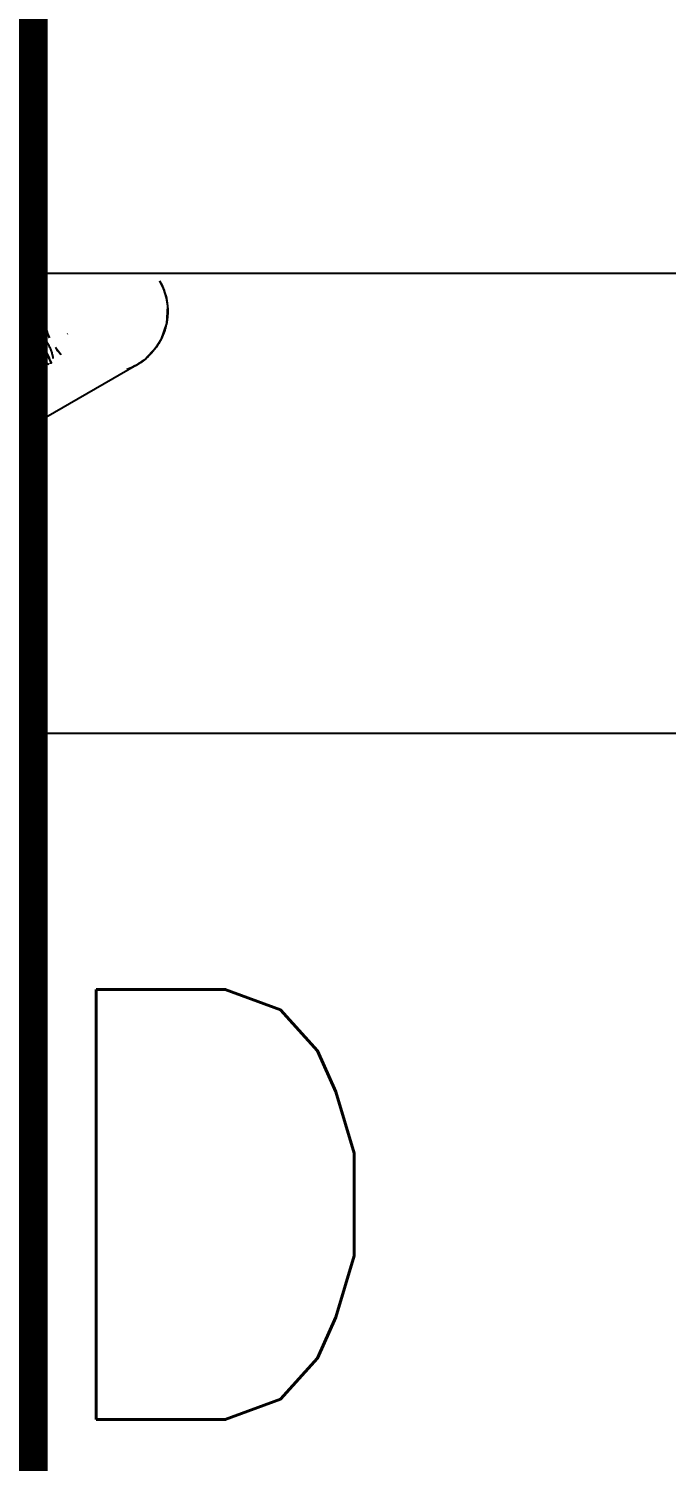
# Model space of a CAD drawing. Header units: millimetres. Extents: x 148480 to 578986, y 39883 to 155062.
# Drawn here: x 252950 to 253247, y 122229 to 122895 of the extents above; entities that cross this region are included whole.
import ezdxf

# ---------------------------------------------------------------- set-up
doc = ezdxf.new("R2010")
doc.units = ezdxf.units.MM
for name, color, linetype in [('HATCH', 8, 'Continuous'), ('Hatch 01_UC', 7, 'Continuous'), ('HVAC-SECTIONS', 7, 'Continuous'), ('I - MODULAR', 44, 'Continuous'), ('Layer4', 6, 'Continuous'), ('M-HVAC VRV PIPE', 4, 'Continuous'), ('M-HVAC-TEXT', 7, 'Continuous')]:
    doc.layers.add(name, color=color, linetype=linetype)
doc.styles.add('R', font='romans.shx')

# ---------------------------------------------------------------- blocks, each defined once
blk = doc.blocks.new('GFC1')
at = {"layer": 'I - MODULAR', "color": 8}
for p, q in [((325531.45, 123731.73), (325590.33, 123765.72)), ((325531.45, 123731.73), (325590.33, 123765.72)), ((325600.99, 123738.85), (325600.8, 123738.64)), ((325600.99, 123738.85), (325600.8, 123738.64)), ((325633.05, 123724.34), (325560.03, 123682.18)), ((325633.05, 123724.34), (325560.03, 123682.18))]:
    blk.add_line(p, q, dxfattribs=at)
at = {"layer": 'I - MODULAR', "color": 8, "linetype": 'Continuous'}
blk.add_lwpolyline([(327657.96, 123766.83), (323757.96, 123766.83), (323757.96, 124366.83), (327657.96, 124366.83)], close=True, dxfattribs=at)
at = {"layer": 'I - MODULAR', "color": 8, "flags": 128}
blk.add_lwpolyline([(325643.72, 123763.52), (325645.61, 123759.54), (325646.81, 123755.65), (325647.42, 123751.73), (325646.95, 123743.58), (325644.27, 123736.04), (325642.17, 123732.63), (325636.49, 123726.66), (325633.05, 123724.35)], dxfattribs=at)
blk.add_lwpolyline([(325643.72, 123763.52), (325645.61, 123759.54), (325646.81, 123755.65), (325647.42, 123751.73), (325646.95, 123743.58), (325644.27, 123736.04), (325642.17, 123732.63), (325636.49, 123726.66), (325633.05, 123724.35)], dxfattribs=at)
at = {"layer": 'I - MODULAR', "color": 8, "extrusion": (0, 0, -1)}
for start_param, end_param in [(2.356194, 2.879793), (2.356194, 2.879793), (3.403392, 6.021386), (3.403392, 6.021386), (1.047198, 2.094395), (1.047198, 2.094395), (0.261799, 0.785398), (0.261799, 0.785398)]:
    blk.add_ellipse((325588.69, 123731.75), major_axis=(4.17, -7.23), ratio=0.173648, start_param=start_param, end_param=end_param, dxfattribs=at)
at = {"layer": 'I - MODULAR', "color": 8}
for points, knots in [([(325643.72, 123763.52), (325645.85, 123759.73), (325647.7, 123753.89), (325647.5, 123746.36), (325646.72, 123742.35), (325645.78, 123739.32), (325644.52, 123736.41), (325642.5, 123732.86), (325639.11, 123728.69), (325635.09, 123725.48), (325631.39, 123723.39), (325629.5, 123722.58), (325628.52, 123722.22)], [-1, -1, -1, -1, -0.8611111, -0.7916667, -0.7569444, -0.7222222, -0.6875, -0.6527778, -0.5833333, -0.5138889, -0.4791667, -0.4444444, -0.4444444, -0.4444444, -0.4444444]), ([(325643.72, 123763.52), (325645.85, 123759.73), (325647.7, 123753.89), (325647.5, 123746.36), (325646.72, 123742.35), (325645.78, 123739.32), (325644.52, 123736.41), (325642.5, 123732.86), (325639.11, 123728.69), (325635.09, 123725.48), (325631.39, 123723.39), (325629.5, 123722.58), (325628.52, 123722.22)], [-1, -1, -1, -1, -0.8611111, -0.7916667, -0.7569444, -0.7222222, -0.6875, -0.6527778, -0.5833333, -0.5138889, -0.4791667, -0.4444444, -0.4444444, -0.4444444, -0.4444444]), ([(325643.72, 123763.52), (325645.42, 123760.49), (325647.12, 123755.87), (325647.65, 123749.15), (325647.21, 123744.16), (325645.85, 123739.29), (325643.72, 123734.73), (325640.8, 123730.65), (325637.26, 123727.1), (325633.14, 123724.24), (325630.1, 123722.8), (325628.53, 123722.22)], [-1, -1, -1, -1, -0.8888889, -0.8333333, -0.7777778, -0.7222222, -0.6666667, -0.6111111, -0.5555556, -0.5, -0.4444444, -0.4444444, -0.4444444, -0.4444444]), ([(325643.72, 123763.52), (325645.42, 123760.49), (325647.12, 123755.87), (325647.65, 123749.15), (325647.21, 123744.16), (325645.85, 123739.29), (325643.72, 123734.73), (325640.8, 123730.65), (325637.26, 123727.1), (325633.14, 123724.24), (325630.1, 123722.8), (325628.53, 123722.22)], [-1, -1, -1, -1, -0.8888889, -0.8333333, -0.7777778, -0.7222222, -0.6666667, -0.6111111, -0.5555556, -0.5, -0.4444444, -0.4444444, -0.4444444, -0.4444444]), ([(325585.72, 123738.71), (325585.78, 123738.59), (325585.91, 123738.32), (325586.18, 123737.85), (325586.51, 123737.32), (325586.88, 123736.73), (325587.29, 123736.09), (325587.88, 123735.17), (325588.67, 123733.91), (325589.31, 123732.83), (325589.63, 123732.29)], [-0.7142857, -0.7142857, -0.7142857, -0.7142857, -0.6428571, -0.5714286, -0.5, -0.4285714, -0.3571429, -0.2857143, -0.1428571, 0, 0, 0, 0]), ([(325585.72, 123738.71), (325585.78, 123738.59), (325585.91, 123738.32), (325586.18, 123737.85), (325586.51, 123737.32), (325586.88, 123736.73), (325587.29, 123736.09), (325587.88, 123735.17), (325588.67, 123733.91), (325589.31, 123732.83), (325589.63, 123732.29)], [-0.7142857, -0.7142857, -0.7142857, -0.7142857, -0.6428571, -0.5714286, -0.5, -0.4285714, -0.3571429, -0.2857143, -0.1428571, 0, 0, 0, 0]), ([(325592.14, 123733.74), (325591.82, 123734.28), (325591.14, 123735.34), (325590.19, 123736.51), (325589.42, 123737.32), (325588.85, 123737.87), (325588.29, 123738.35), (325587.75, 123738.76), (325587.25, 123739.09), (325586.65, 123739.44), (325586.28, 123739.59), (325586.09, 123739.64)], [-1, -1, -1, -1, -0.8571429, -0.7142857, -0.6428571, -0.5714286, -0.5, -0.4285714, -0.3571429, -0.2857143, -0.1428571, -0.1428571, -0.1428571, -0.1428571]), ([(325592.14, 123733.74), (325591.82, 123734.28), (325591.14, 123735.34), (325590.19, 123736.51), (325589.42, 123737.32), (325588.85, 123737.87), (325588.29, 123738.35), (325587.75, 123738.76), (325587.25, 123739.09), (325586.65, 123739.44), (325586.28, 123739.59), (325586.09, 123739.64)], [-1, -1, -1, -1, -0.8571429, -0.7142857, -0.6428571, -0.5714286, -0.5, -0.4285714, -0.3571429, -0.2857143, -0.1428571, -0.1428571, -0.1428571, -0.1428571]), ([(325589.63, 123732.29), (325589.94, 123731.74), (325590.56, 123730.65), (325591.25, 123729.34), (325591.75, 123728.37), (325592.1, 123727.69), (325592.43, 123727.07), (325592.72, 123726.53), (325592.99, 123726.06), (325593.32, 123725.55), (325593.53, 123725.31), (325593.66, 123725.22)], [-1, -1, -1, -1, -0.8571429, -0.7142857, -0.6428571, -0.5714286, -0.5, -0.4285714, -0.3571429, -0.2857143, -0.1428571, -0.1428571, -0.1428571, -0.1428571]), ([(325589.63, 123732.29), (325589.94, 123731.74), (325590.56, 123730.65), (325591.25, 123729.34), (325591.75, 123728.37), (325592.1, 123727.69), (325592.43, 123727.07), (325592.72, 123726.53), (325592.99, 123726.06), (325593.32, 123725.55), (325593.53, 123725.31), (325593.66, 123725.22)], [-1, -1, -1, -1, -0.8571429, -0.7142857, -0.6428571, -0.5714286, -0.5, -0.4285714, -0.3571429, -0.2857143, -0.1428571, -0.1428571, -0.1428571, -0.1428571]), ([(325594.28, 123727.44), (325594.26, 123727.66), (325594.2, 123728.1), (325594.07, 123728.82), (325593.88, 123729.6), (325593.56, 123730.67), (325593.02, 123732.07), (325592.45, 123733.19), (325592.14, 123733.74)], [-0.5714286, -0.5714286, -0.5714286, -0.5714286, -0.5, -0.4285714, -0.3571429, -0.2857143, -0.1428571, 0, 0, 0, 0]), ([(325594.28, 123727.44), (325594.26, 123727.66), (325594.2, 123728.1), (325594.07, 123728.82), (325593.88, 123729.6), (325593.56, 123730.67), (325593.02, 123732.07), (325592.45, 123733.19), (325592.14, 123733.74)], [-0.5714286, -0.5714286, -0.5714286, -0.5714286, -0.5, -0.4285714, -0.3571429, -0.2857143, -0.1428571, 0, 0, 0, 0]), ([(325598.11, 123729.02), (325597.63, 123729.51), (325596.63, 123730.59), (325595.75, 123731.83), (325595.28, 123732.51)], [-0.07874903, -0.07874903, -0.07874903, -0.07874903, -0.05555556, -0.02873291, -0.02873291, -0.02873291, -0.02873291]), ([(325598.11, 123729.02), (325597.63, 123729.51), (325596.63, 123730.59), (325595.75, 123731.83), (325595.28, 123732.51)], [-0.07874903, -0.07874903, -0.07874903, -0.07874903, -0.05555556, -0.02873291, -0.02873291, -0.02873291, -0.02873291])]:
    blk.add_open_spline(points, degree=3, knots=knots, dxfattribs=at)
for points in [[(325585.65, 123739.63), (325585.55, 123739.58), (325585.51, 123739.47), (325585.52, 123739.32)], [(325585.65, 123739.63), (325585.55, 123739.58), (325585.51, 123739.47), (325585.52, 123739.32)], [(325592.63, 123736.95), (325592, 123738.32), (325591.48, 123739.7), (325591.07, 123741.11)], [(325592.63, 123736.95), (325592, 123738.32), (325591.48, 123739.7), (325591.07, 123741.11)], [(325592.64, 123736.96), (325592, 123738.33), (325591.48, 123739.71), (325591.08, 123741.12)], [(325592.64, 123736.96), (325592, 123738.33), (325591.48, 123739.71), (325591.08, 123741.12)], [(325598.1, 123729.02), (325597.07, 123730.09), (325596.17, 123731.3), (325595.29, 123732.55)], [(325598.1, 123729.02), (325597.07, 123730.09), (325596.17, 123731.3), (325595.29, 123732.55)]]:
    blk.add_open_spline(points, degree=3, dxfattribs=at)
blk = doc.blocks.new('celling')
at = {"layer": 'HATCH'}
h = blk.add_hatch(color=8, dxfattribs=at)
h.dxf.hatch_style = 1
edge = h.paths.add_edge_path(flags=16)
edge.add_line((332844, 71504.14), (332844, 62144.56))
edge.add_ellipse((333594, 62144.56), major_axis=(750, 0), ratio=1, start_angle=180, end_angle=270)
edge.add_line((333594, 61394.56), (337293.66, 61394.56))
edge.add_ellipse((337293.66, 62144.56), major_axis=(750, 0), ratio=1, start_angle=270, end_angle=360)
edge.add_line((338043.66, 62144.56), (338043.66, 71504.14))
edge.add_ellipse((337293.66, 71504.14), major_axis=(750, 0), ratio=1, start_angle=0, end_angle=90)
edge.add_line((337293.66, 72254.14), (333594, 72254.14))
edge.add_ellipse((333594, 71504.14), major_axis=(750, 0), ratio=1, start_angle=90, end_angle=180)
edge = h.paths.add_edge_path()
edge.add_line((332769, 71504.14), (332769, 62144.56))
edge.add_ellipse((333594, 62144.56), major_axis=(825, 0), ratio=1, start_angle=180, end_angle=270)
edge.add_line((333594, 61319.56), (337293.66, 61319.56))
edge.add_ellipse((337293.66, 62144.56), major_axis=(825, 0), ratio=1, start_angle=270, end_angle=360)
edge.add_line((338118.66, 62144.56), (338118.66, 71504.14))
edge.add_ellipse((337293.66, 71504.14), major_axis=(825, 0), ratio=1, start_angle=0, end_angle=90)
edge.add_line((337293.66, 72329.14), (333594, 72329.14))
edge.add_ellipse((333594, 71504.14), major_axis=(825, 0), ratio=1, start_angle=90, end_angle=180)
at = {"layer": 'Hatch 01_UC', "linetype": 'Continuous', "lineweight": 0, "transparency": 33554597}
h = blk.add_hatch(dxfattribs=at)
h.set_pattern_fill('ANSI31', color=8, scale=60, angle=180)
h.set_pattern_definition([(225, (368922.34, 87872.28), (134.70384, -134.70384), [])])
edge = h.paths.add_edge_path(flags=16)
edge.add_line((332769, 71504.14), (332769, 62144.56))
edge.add_ellipse((333594, 62144.56), major_axis=(825, 0), ratio=1, start_angle=180, end_angle=270)
edge.add_line((333594, 61319.56), (337293.66, 61319.56))
edge.add_ellipse((337293.66, 62144.56), major_axis=(825, 0), ratio=1, start_angle=270, end_angle=360)
edge.add_line((338118.66, 62144.56), (338118.66, 71504.14))
edge.add_ellipse((337293.66, 71504.14), major_axis=(825, 0), ratio=1, start_angle=0, end_angle=90)
edge.add_line((337293.66, 72329.14), (333594, 72329.14))
edge.add_ellipse((333594, 71504.14), major_axis=(825, 0), ratio=1, start_angle=90, end_angle=180)
h.paths.add_polyline_path([(338525.94, 73284.14), (331794, 73284.14), (331794, 66987.35), (331794, 60362.06), (338762.75, 60362.06), (338762.75, 60894.56), (339095.25, 60894.56), (339095.25, 69869.14), (338534, 69869.14), (338534, 70934.14), (339093.66, 70934.14), (339093.66, 73284.14)])
h = blk.add_hatch(dxfattribs=at)
h.set_pattern_fill('ANSI31', color=8, scale=60, angle=180)
h.set_pattern_definition([(225, (-25813.7, -9e-10), (134.70384, -134.70384), [])])
edge = h.paths.add_edge_path(flags=16)
edge.add_line((333094, 71504.14), (333094, 62144.56))
edge.add_ellipse((333594, 62144.56), major_axis=(500, 0), ratio=1, start_angle=180, end_angle=270)
edge.add_line((333594, 61644.56), (337293.66, 61644.56))
edge.add_ellipse((337293.66, 62144.56), major_axis=(500, 0), ratio=1, start_angle=270, end_angle=360)
edge.add_line((337793.66, 62144.56), (337793.66, 71504.14))
edge.add_ellipse((337293.66, 71504.14), major_axis=(500, 0), ratio=1, start_angle=0, end_angle=90)
edge.add_line((337293.66, 72004.14), (333594, 72004.14))
edge.add_ellipse((333594, 71504.14), major_axis=(500, 0), ratio=1, start_angle=90, end_angle=180)
edge = h.paths.add_edge_path()
edge.add_line((332844, 71504.14), (332844, 62144.56))
edge.add_ellipse((333594, 62144.56), major_axis=(750, 0), ratio=1, start_angle=180, end_angle=270)
edge.add_line((333594, 61394.56), (337293.66, 61394.56))
edge.add_ellipse((337293.66, 62144.56), major_axis=(750, 0), ratio=1, start_angle=270, end_angle=360)
edge.add_line((338043.66, 62144.56), (338043.66, 71504.14))
edge.add_ellipse((337293.66, 71504.14), major_axis=(750, 0), ratio=1, start_angle=0, end_angle=90)
edge.add_line((337293.66, 72254.14), (333594, 72254.14))
edge.add_ellipse((333594, 71504.14), major_axis=(750, 0), ratio=1, start_angle=90, end_angle=180)

msp = doc.modelspace()

# ---------------------------------------------------------------- block references
at = {"layer": 'Layer4', "linetype": 'Continuous', "rotation": 360}
msp.add_blockref('GFC1', (-72632.43, -985.99), dxfattribs=at)

# ---------------------------------------------------------------- next in the draw order: linework, layer by layer
at = {"layer": 'HVAC-SECTIONS', "color": 0, "linetype": 'Continuous'}
msp.add_lwpolyline([(251897.62, 122567.2), (255165.94, 122567.2), (255165.94, 120130.52), (251897.62, 120130.52)], close=True, dxfattribs=at)
at = {"layer": 'M-HVAC VRV PIPE', "color": 150, "linetype": 'Continuous'}
msp.add_lwpolyline([(250794.48, 124892.22, 20, 20, 0), (251097.14, 124892.22, 20, 20, 0), (251097.14, 124533.45, 20, 20, 0), (252949.23, 124533.45, 20, 20, 0), (252949.23, 122099.94, 0, 0, 0)], format="xyseb", dxfattribs=at)

# ---------------------------------------------------------------- next in the draw order: block references
at = {"layer": 'Hatch 01_UC', "color": 252, "linetype": 'Continuous', "true_color": 0x939598, "rotation": 360}
msp.add_blockref('celling', (-82402.19, 52046.64), dxfattribs=at)

# ---------------------------------------------------------------- next in the draw order: texts
at = {"layer": 'M-HVAC-TEXT', "color": 7, "insert": (253589.79, 122448.13, 0), "char_height": 200, "width": 3153.1027, "attachment_point": 2, "style": 'R'}
msp.add_mtext('\\pxql;TREATED FRESH AIR FAN VRV UINT\\PMODEL:DTFA-82\\PCAPACITY :6.8 TR\\P1000 CFM\\PSIZE;1163W X 1205D X 390HT', dxfattribs=at)

doc.saveas('drawing.dxf')
